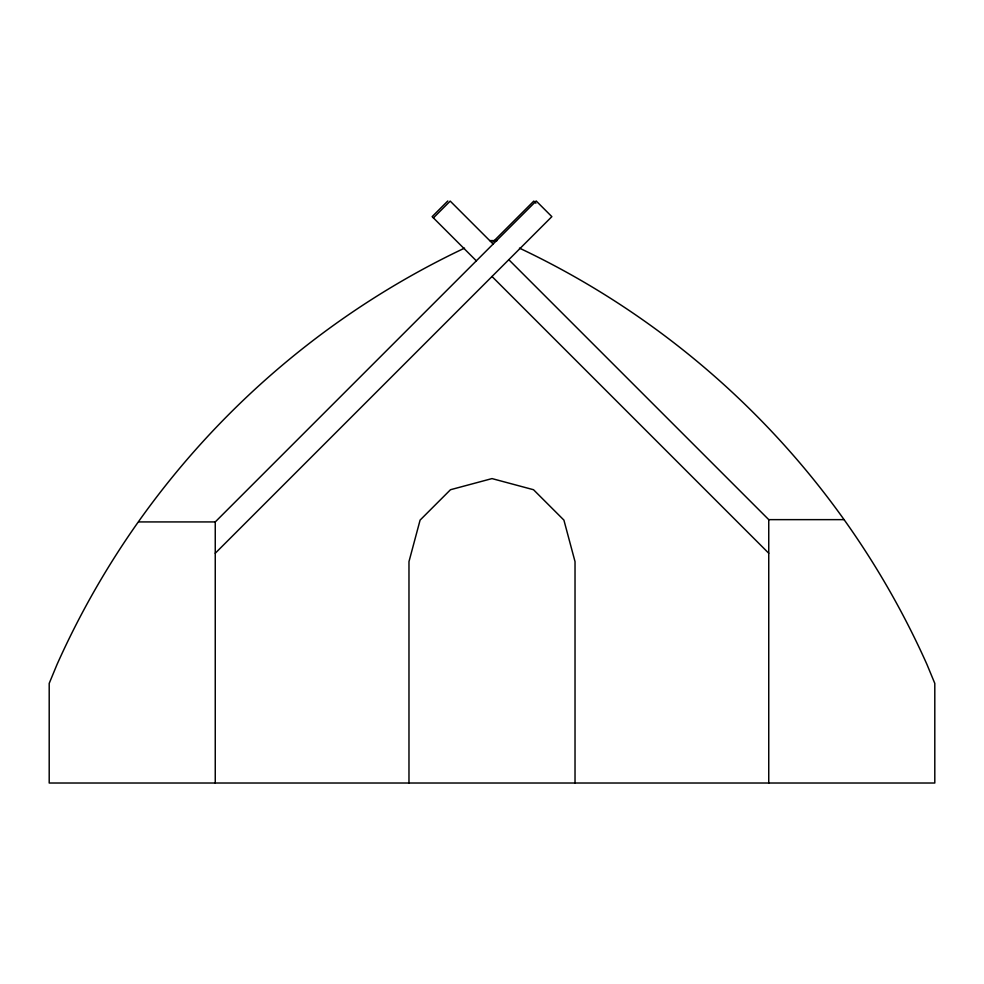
<?xml version="1.0" encoding="UTF-8"?>
<svg xmlns="http://www.w3.org/2000/svg" width="984" height="984" viewBox="0 0 984 984"><rect width="100%" height="100%" fill="white"/><g stroke="black" fill="none" stroke-linecap="round" stroke-linejoin="round"><path stroke-width="1.48" d="M447.806 200.982L432.148 216.64L476.342 260.834M433.403 217.894L450.205 201.093L493.144 244.032M492.996 241.88L533.795 201.093L535.899 203.196M215.25 783.018L215.25 521.926L536.194 200.982L551.852 216.64L215.25 553.242M489.786 240.588L497.166 240.588M508.802 259.69L768.75 519.638L843.694 519.638M138.633 521.926L215.25 521.926M492 276.492L768.75 553.242M768.75 519.638L768.75 783.018M575.025 783.018L575.025 561.618L563.906 520.106L533.513 489.724L492 478.593L450.488 489.724L420.094 520.106L408.975 561.618L408.975 783.018M464.546 248.128A839.303 839.303 0 0 0 57.023 664.495L49.2 683.388L49.2 783.018L934.8 783.018L934.8 683.388L926.977 664.495A839.303 839.303 0 0 0 519.454 248.128"/></g></svg>
